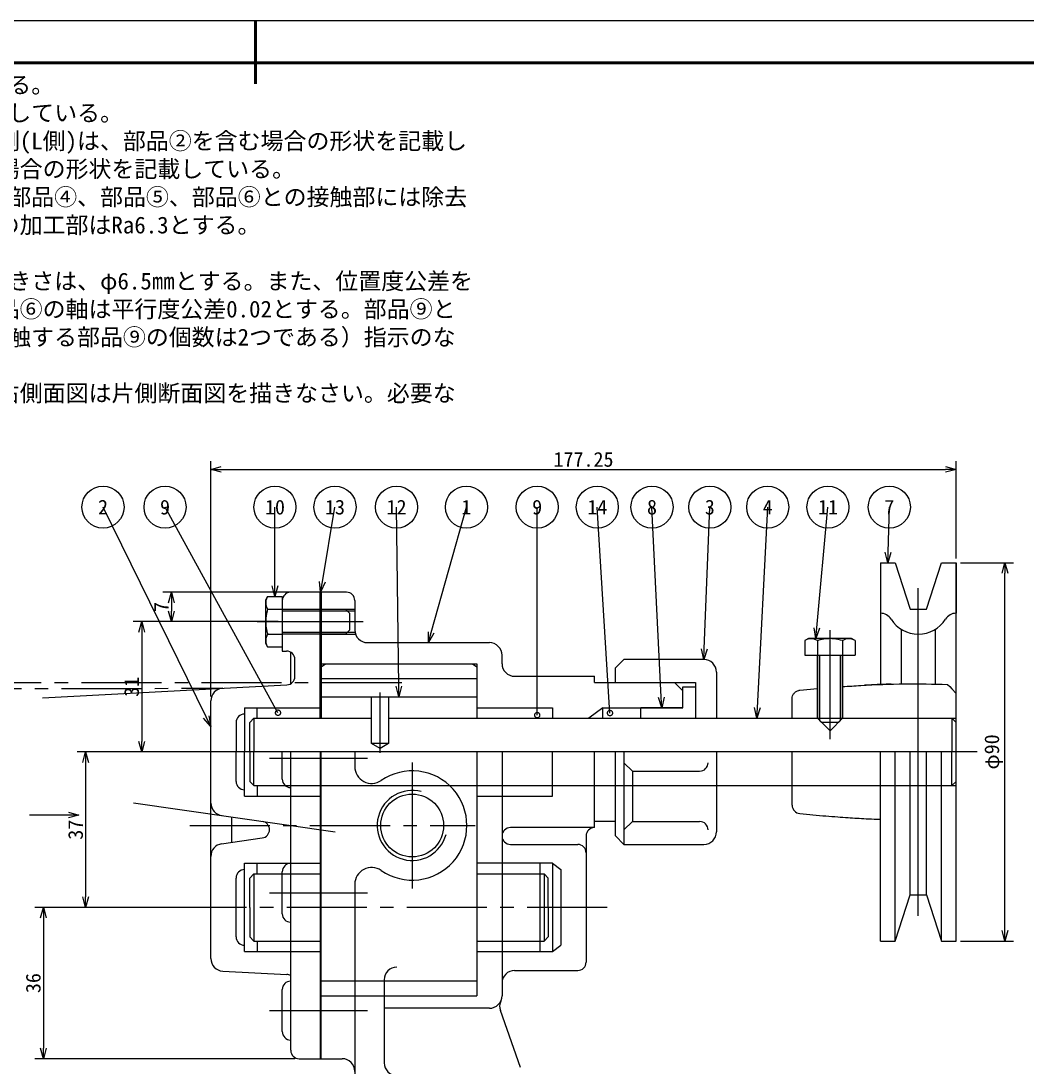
# Model space of a CAD drawing. Header units: millimetres. Extents: x -49 to 835, y -703 to 370.
# Drawn here: x 149.1 to 388.4, y -509.1 to -260.2 of the extents above; entities that cross this region are included whole.
import ezdxf
from ezdxf import colors
from ezdxf.entities.mleader import LeaderData, LeaderLine
from ezdxf.enums import TextEntityAlignment as Align
from ezdxf.math import Vec2, Vec3

# ---------------------------------------------------------------- set-up
doc = ezdxf.new("R2010")
doc.units = ezdxf.units.MM
doc.linetypes.add('CENTER2', pattern=[28.575, 19.05, -3.175, 3.175, -3.175])
for name, color, linetype, lineweight in [('02_中心線', 1, 'CENTER2', 18), ('02図枠', 7, 'Continuous', 50), ('05_文字', 2, 'Continuous', 18), ('外形線', 7, 'Continuous', 35)]:
    doc.layers.add(name, color=color, linetype=linetype, lineweight=lineweight)
doc.styles.add('ゴシック3.5', font='MS Gothic.ttf', dxfattribs={"height": 3.5})
doc.styles.add('横文字', font='MS Gothic.ttf', dxfattribs={"height": 3.5})
doc.dimstyles.new('機械', dxfattribs={"dimtxt": 3.5, "dimasz": 2.5, "dimexe": 2, "dimexo": 1, "dimtad": 3, "dimdsep": 46, "dimtxsty": '横文字', "dimblk": 'OPEN30', "dimcen": 0, "dimazin": 2, "dimtfac": 1, "dimtmove": 0, "dimatfit": 3, "dimldrblk": 'OPEN30', "dimfxl": 1, "dimarcsym": 0})

# ---------------------------------------------------------------- blocks, each defined once
blk = doc.blocks.new('_Open30')
at = {"color": 0, "linetype": 'ByBlock', "lineweight": -2}
for p, q in [((-1, 0.268), (0, 0)), ((0, 0), (-1, -0.268)), ((0, 0), (-1, 0))]:
    blk.add_line(p, q, dxfattribs=at)
blk = doc.blocks.new('*D51')
at = {"color": 0, "lineweight": -2, "transparency": 16777216}
for p, q in [((372.51, -389.1), (385.11, -389.1)), ((383.11, -476.6), (383.11, -391.6)), ((372.51, -479.1), (385.11, -479.1))]:
    blk.add_line(p, q, dxfattribs=at)
at = {"layer": 'Defpoints', "color": 0, "transparency": 16777216}
for p in [(371.51, -389.1), (383.11, -389.1), (371.51, -479.1)]:
    blk.add_point(p, dxfattribs=at)
at = {"color": 0, "lineweight": -2, "transparency": 16777216, "xscale": 2.5, "yscale": 2.5, "zscale": 2.5}
for p, rotation in [((383.11, -389.1), 90), ((383.11, -479.1), 270)]:
    blk.add_blockref('_Open30', p, dxfattribs=dict(at, rotation=rotation))
at = {"color": 0, "transparency": 16777216, "insert": (380.46, -434.1), "char_height": 3.5, "attachment_point": 5, "rotation": 90, "style": '横文字'}
blk.add_mtext('φ90', dxfattribs=at)
blk = doc.blocks.new('*D52')
at = {"color": 0, "lineweight": -2, "transparency": 16777216}
for p, q in [((194.26, -420.94), (194.26, -364.89)), ((371.51, -388.1), (371.51, -364.89)), ((196.76, -366.89), (369.01, -366.89))]:
    blk.add_line(p, q, dxfattribs=at)
at = {"layer": 'Defpoints', "color": 0, "transparency": 16777216}
for p in [(371.51, -366.89), (371.51, -389.1), (194.26, -421.94)]:
    blk.add_point(p, dxfattribs=at)
at = {"color": 0, "lineweight": -2, "transparency": 16777216, "xscale": 2.5, "yscale": 2.5, "zscale": 2.5, "rotation": 180}
blk.add_blockref('_Open30', (194.26, -366.89), dxfattribs=at)
at = {"color": 0, "lineweight": -2, "transparency": 16777216, "xscale": 2.5, "yscale": 2.5, "zscale": 2.5}
blk.add_blockref('_Open30', (371.51, -366.89), dxfattribs=at)
at = {"color": 0, "transparency": 16777216, "insert": (282.89, -364.51), "char_height": 3.5, "attachment_point": 5, "style": '横文字'}
blk.add_mtext('177.25', dxfattribs=at)
blk = doc.blocks.new('照合番号')
at = {"linetype": 'Continuous', "lineweight": 18, "transparency": 16777216}
blk.add_circle((0, 0), 5, dxfattribs=at)
at = {"linetype": 'Continuous', "lineweight": 18, "transparency": 16777216, "style": 'ゴシック3.5'}
blk.add_attdef('照合番号', text='', height=3.5, dxfattribs=at).set_placement((0, 0), align=Align.MIDDLE_CENTER)
blk = doc.blocks.new('_DotSmall')
at = {"color": 0, "linetype": 'ByBlock', "const_width": 0.5}
blk.add_lwpolyline([(-0.0625, 0, 1), (0.0625, 0, 1)], format="xyb", close=True, dxfattribs=at)
blk = doc.blocks.new('*D103')
at = {"layer": '05_文字', "color": 0, "lineweight": -2, "transparency": 16777216}
for p, q in [((214.26, -396.1), (182.88, -396.1)), ((184.88, -398.6), (184.88, -400.6)), ((210.26, -403.1), (182.88, -403.1))]:
    blk.add_line(p, q, dxfattribs=at)
at = {"layer": 'Defpoints', "color": 0, "transparency": 16777216}
for p in [(215.26, -396.1), (184.88, -403.1), (211.26, -403.1)]:
    blk.add_point(p, dxfattribs=at)
at = {"layer": '05_文字', "color": 0, "lineweight": -2, "transparency": 16777216, "xscale": 2.5, "yscale": 2.5, "zscale": 2.5}
for p, rotation in [((184.88, -396.1), 90), ((184.88, -403.1), 270)]:
    blk.add_blockref('_Open30', p, dxfattribs=dict(at, rotation=rotation))
at = {"layer": '05_文字', "color": 0, "transparency": 16777216, "insert": (182.51, -399.6), "char_height": 3.5, "attachment_point": 5, "rotation": 90, "style": '横文字'}
blk.add_mtext('7', dxfattribs=at)
blk = doc.blocks.new('*D104')
at = {"layer": '05_文字', "color": 0, "lineweight": -2, "transparency": 16777216}
for p, q in [((206.26, -403.1), (175.83, -403.1)), ((177.83, -405.6), (177.83, -431.6)), ((193.26, -434.1), (175.83, -434.1))]:
    blk.add_line(p, q, dxfattribs=at)
at = {"layer": 'Defpoints', "color": 0, "transparency": 16777216}
for p in [(207.26, -403.1), (177.83, -434.1), (194.26, -434.1)]:
    blk.add_point(p, dxfattribs=at)
at = {"layer": '05_文字', "color": 0, "lineweight": -2, "transparency": 16777216, "xscale": 2.5, "yscale": 2.5, "zscale": 2.5}
for p, rotation in [((177.83, -403.1), 90), ((177.83, -434.1), 270)]:
    blk.add_blockref('_Open30', p, dxfattribs=dict(at, rotation=rotation))
at = {"layer": '05_文字', "color": 0, "transparency": 16777216, "insert": (175.45, -418.6), "char_height": 3.5, "attachment_point": 5, "rotation": 90, "style": '横文字'}
blk.add_mtext('31', dxfattribs=at)
blk = doc.blocks.new('*D107')
at = {"layer": '05_文字', "color": 0, "lineweight": -2, "transparency": 16777216}
for p, q in [((193.26, -434.1), (162.49, -434.1)), ((164.49, -436.6), (164.49, -468.6)), ((193.26, -471.1), (162.49, -471.1))]:
    blk.add_line(p, q, dxfattribs=at)
at = {"layer": 'Defpoints', "color": 0, "transparency": 16777216}
for p in [(194.26, -434.1), (164.49, -471.1), (194.26, -471.1)]:
    blk.add_point(p, dxfattribs=at)
at = {"layer": '05_文字', "color": 0, "lineweight": -2, "transparency": 16777216, "xscale": 2.5, "yscale": 2.5, "zscale": 2.5}
for p, rotation in [((164.49, -434.1), 90), ((164.49, -471.1), 270)]:
    blk.add_blockref('_Open30', p, dxfattribs=dict(at, rotation=rotation))
at = {"layer": '05_文字', "color": 0, "transparency": 16777216, "insert": (162.12, -452.6), "char_height": 3.5, "attachment_point": 5, "rotation": 90, "style": '横文字'}
blk.add_mtext('37', dxfattribs=at)
blk = doc.blocks.new('*D110')
at = {"layer": '05_文字', "color": 0, "lineweight": -2, "transparency": 16777216}
for p, q in [((193.26, -471.1), (152.44, -471.1)), ((154.44, -473.6), (154.44, -504.6)), ((214.26, -507.1), (152.44, -507.1))]:
    blk.add_line(p, q, dxfattribs=at)
at = {"layer": 'Defpoints', "color": 0, "transparency": 16777216}
for p in [(194.26, -471.1), (154.44, -507.1), (215.26, -507.1)]:
    blk.add_point(p, dxfattribs=at)
at = {"layer": '05_文字', "color": 0, "lineweight": -2, "transparency": 16777216, "xscale": 2.5, "yscale": 2.5, "zscale": 2.5}
for p, rotation in [((154.44, -471.1), 90), ((154.44, -507.1), 270)]:
    blk.add_blockref('_Open30', p, dxfattribs=dict(at, rotation=rotation))
at = {"layer": '05_文字', "color": 0, "transparency": 16777216, "insert": (152.06, -489.1), "char_height": 3.5, "attachment_point": 5, "rotation": 90, "style": '横文字'}
blk.add_mtext('36', dxfattribs=at)

msp = doc.modelspace()

# ---------------------------------------------------------------- linework, layer by layer
for p, q in [((353.512, -389.095), (357.012, -389.095)), ((353.512, -389.095), (353.512, -418.018)), ((357.012, -389.095), (360.586, -400.095)), ((364.438, -400.095), (368.012, -389.095)), ((368.012, -389.095), (371.512, -389.095)), ((371.512, -389.095), (371.512, -401.095)), ((371.512, -434.095), (371.512, -389.095)), ((362.512, -473.095), (362.512, -395.095)), ((207.777, -397.095), (207.262, -397.987)), ((207.262, -397.987), (207.262, -408.204)), ((207.777, -397.095), (211.262, -397.095)), ((211.262, -397.095), (211.262, -410.095)), ((215.262, -396.095), (213.262, -396.095)), ((226.512, -396.095), (215.262, -396.095)), ((220.512, -396.095), (220.262, -396.095)), ((220.262, -426.095), (220.262, -396.095)), ((220.512, -396.095), (220.512, -414.618)), ((228.512, -398.095), (228.512, -405.095)), ((207.777, -400.095), (226.262, -400.095)), ((226.762, -400.595), (211.262, -400.595)), ((220.512, -400.095), (228.512, -400.095)), ((228.512, -400.595), (220.512, -400.595)), ((226.262, -400.095), (227.262, -401.095)), ((360.586, -400.095), (364.438, -400.095)), ((205.312, -403.096), (230.512, -403.095)), ((227.262, -401.095), (227.262, -405.095)), ((211.262, -405.595), (226.762, -405.595)), ((220.512, -405.595), (228.517, -405.595)), ((226.262, -406.095), (227.262, -405.095)), ((341.512, -431.095), (341.512, -405.095)), ((358.512, -417.932), (358.512, -404.957)), ((366.512, -404.957), (366.512, -417.982)), ((207.262, -408.204), (207.777, -409.095)), ((207.777, -406.095), (211.262, -406.095)), ((226.262, -406.095), (211.262, -406.095)), ((220.512, -406.095), (228.559, -406.095)), ((231.512, -408.095), (260.512, -408.095)), ((336.404, -407.095), (335.512, -407.61)), ((335.512, -407.61), (335.512, -411.095)), ((346.621, -407.095), (336.404, -407.095)), ((338.512, -407.61), (338.512, -426.095)), ((344.512, -407.61), (344.512, -411.095)), ((347.512, -407.61), (346.621, -407.095)), ((347.512, -407.61), (347.512, -411.095)), ((207.777, -409.095), (211.262, -409.095)), ((211.262, -410.095), (212.262, -410.095)), ((213.262, -417.881), (213.262, -410.363)), ((214.262, -416.15), (214.262, -412.095)), ((220.512, -413.883), (221.512, -413.095)), ((220.512, -413.095), (257.512, -413.095)), ((256.512, -413.095), (257.512, -413.883)), ((257.512, -413.095), (257.512, -426.095)), ((263.512, -413.095), (263.512, -411.095)), ((290.512, -414.095), (292.512, -412.095)), ((311.512, -412.095), (292.512, -412.095)), ((335.512, -411.095), (347.512, -411.095)), ((338.512, -426.095), (338.512, -411.095)), ((339.012, -411.095), (339.012, -426.595)), ((344.012, -426.595), (344.012, -411.095)), ((344.512, -426.095), (344.512, -411.095)), ((344.512, -411.095), (344.512, -426.095)), ((290.512, -417.595), (290.512, -414.095)), ((314.512, -415.095), (314.512, -426.095)), ((154.21, -421.194), (212.367, -418.146)), ((220.512, -416.595), (257.512, -416.595)), ((220.512, -417.817), (220.512, -426.095)), ((266.512, -416.095), (285.512, -416.095)), ((285.512, -417.595), (285.512, -416.095)), ((285.512, -417.595), (309.512, -417.595)), ((304.512, -417.595), (306.512, -419.595)), ((309.512, -417.595), (309.512, -426.095)), ((234.512, -434.297), (234.512, -419.97)), ((306.512, -418.595), (309.512, -418.595)), ((306.512, -423.595), (306.512, -418.595)), ((334.322, -419.42), (338.512, -419.034)), ((194.262, -458.94), (194.262, -421.942)), ((194.262, -434.095), (194.262, -421.942)), ((220.512, -420.97), (257.512, -420.97)), ((232.512, -432.095), (232.512, -420.97)), ((236.512, -420.97), (236.512, -432.095)), ((332.512, -426.095), (332.512, -421.411)), ((202.262, -423.595), (202.262, -434.095)), ((202.262, -423.595), (220.262, -423.595)), ((202.262, -425.095), (202.262, -425.095)), ((205.262, -426.095), (205.262, -423.595)), ((257.512, -423.595), (275.512, -423.595)), ((275.512, -423.595), (275.512, -426.095)), ((287.512, -423.595), (284.179, -426.095)), ((287.512, -426.095), (287.512, -423.595)), ((287.512, -423.595), (306.512, -423.595)), ((306.512, -423.595), (296.512, -423.595)), ((296.512, -426.095), (296.512, -423.595)), ((200.262, -427.095), (200.262, -434.095)), ((203.512, -427.095), (204.512, -426.095)), ((203.512, -434.095), (203.512, -427.095)), ((204.512, -426.095), (232.512, -426.095)), ((204.512, -426.095), (204.512, -434.095)), ((236.512, -426.095), (371.512, -426.095)), ((339.512, -427.095), (338.512, -426.095)), ((338.512, -426.095), (341.512, -429.095)), ((343.512, -427.095), (339.512, -427.095)), ((341.512, -429.095), (344.512, -426.095)), ((344.512, -426.095), (343.512, -427.095)), ((370.512, -426.095), (371.512, -427.095)), ((370.512, -426.095), (370.512, -434.095)), ((236.512, -432.095), (232.512, -432.095)), ((234.512, -433.297), (232.512, -432.095)), ((236.512, -432.095), (234.512, -433.297)), ((376.512, -434.095), (189.262, -434.095)), ((200.262, -441.095), (200.262, -434.095)), ((202.262, -444.595), (202.262, -434.095)), ((203.512, -434.095), (203.512, -441.095)), ((204.512, -442.095), (204.512, -434.095)), ((208.262, -435.595), (231.512, -435.595)), ((211.262, -440.595), (211.262, -434.095)), ((213.262, -502.647), (213.262, -434.095)), ((220.262, -434.095), (220.262, -507.095)), ((220.512, -507.095), (220.512, -434.095)), ((228.512, -434.095), (228.512, -437.595)), ((257.512, -434.095), (257.512, -492.095)), ((263.512, -434.095), (263.512, -492.095)), ((275.512, -444.595), (275.512, -434.095)), ((285.512, -452.095), (285.512, -434.095)), ((290.512, -454.095), (290.512, -434.095)), ((292.512, -434.095), (292.512, -456.095)), ((314.512, -434.095), (314.512, -453.095)), ((353.512, -479.095), (353.512, -434.095)), ((357.012, -479.095), (357.012, -434.095)), ((360.586, -468.095), (360.586, -434.095)), ((364.438, -468.095), (364.438, -434.095)), ((368.012, -479.095), (368.012, -434.095)), ((370.512, -442.095), (370.512, -434.095)), ((371.512, -479.095), (371.512, -434.095)), ((242.156, -436.595), (242.156, -466.595)), ((294.512, -438.658), (292.512, -436.658)), ((294.512, -438.658), (310.512, -438.658)), ((294.512, -438.658), (294.512, -450.658)), ((203.512, -441.095), (204.512, -442.095)), ((204.512, -442.095), (314.512, -442.095)), ((205.262, -442.095), (205.262, -444.595)), ((314.512, -442.095), (332.512, -442.095)), ((332.512, -442.095), (371.512, -442.095)), ((370.512, -442.095), (371.512, -441.095)), ((202.262, -444.595), (220.262, -444.595)), ((257.512, -444.595), (275.512, -444.595)), ((175.906, -446.185), (223.877, -453.128)), ((199.262, -455.621), (199.262, -449.565)), ((285.512, -452.095), (265.512, -452.095)), ((285.512, -450.595), (290.512, -450.595)), ((292.512, -452.658), (294.512, -450.658)), ((294.512, -450.658), (310.512, -450.658)), ((312.512, -452.658), (312.512, -452.658)), ((196.832, -455.973), (206.513, -454.572)), ((283.512, -454.095), (283.512, -484.095)), ((290.512, -454.095), (292.512, -456.095)), ((265.512, -456.095), (281.512, -456.095)), ((292.512, -456.095), (311.512, -456.095)), ((194.262, -483.248), (194.262, -458.942)), ((202.262, -460.595), (220.262, -460.595)), ((202.262, -481.595), (202.262, -460.595)), ((205.262, -463.095), (205.262, -460.595)), ((211.262, -464.595), (211.262, -462.595)), ((275.512, -460.595), (257.512, -460.595)), ((272.512, -460.595), (272.512, -481.595)), ((275.512, -460.595), (275.512, -481.595)), ((275.512, -460.595), (277.512, -462.095)), ((277.512, -462.095), (277.512, -480.095)), ((200.262, -478.095), (200.262, -464.095)), ((203.512, -464.095), (204.512, -463.095)), ((203.512, -471.095), (203.512, -464.095)), ((204.512, -463.095), (220.512, -463.095)), ((204.512, -463.095), (204.512, -479.095)), ((211.262, -470.595), (211.262, -464.595)), ((228.512, -465.059), (228.512, -524.059)), ((257.512, -463.095), (273.512, -463.095)), ((274.512, -464.095), (273.512, -463.095)), ((273.512, -463.095), (273.512, -479.095)), ((274.512, -471.095), (274.512, -464.095)), ((208.262, -467.595), (231.512, -467.595)), ((357.012, -479.095), (360.586, -468.095)), ((360.586, -468.095), (364.438, -468.095)), ((364.438, -468.095), (368.012, -479.095)), ((203.512, -471.095), (203.512, -478.095)), ((211.262, -472.595), (211.262, -470.595)), ((274.512, -471.095), (274.512, -478.095)), ((203.512, -478.095), (204.512, -479.095)), ((204.512, -479.095), (220.512, -479.095)), ((205.262, -479.095), (205.262, -481.595)), ((257.512, -479.095), (273.512, -479.095)), ((274.512, -478.095), (273.512, -479.095)), ((275.512, -481.595), (277.512, -480.095)), ((353.512, -479.095), (357.012, -479.095)), ((368.012, -479.095), (371.512, -479.095)), ((202.262, -481.595), (220.262, -481.595)), ((257.512, -481.595), (275.512, -481.595)), ((238.512, -485.289), (238.512, -485.289)), ((197.105, -486.244), (212.367, -487.044)), ((266.512, -486.095), (281.512, -486.095)), ((220.512, -488.595), (257.512, -488.595)), ((235.512, -488.289), (235.512, -508.095)), ((211.262, -492.647), (211.262, -490.647)), ((211.262, -498.647), (211.262, -492.647)), ((220.512, -492.095), (257.512, -492.095)), ((263.512, -492.095), (263.512, -492.095)), ((260.512, -495.095), (235.512, -495.095)), ((260.512, -495.095), (260.512, -495.095)), ((208.262, -495.647), (231.512, -495.647)), ((263.095, -495.542), (267.811, -509.082)), ((263.12, -495.612), (263.12, -495.612)), ((211.262, -500.647), (211.262, -498.647)), ((213.262, -505.095), (213.262, -502.647)), ((265.224, -501.654), (265.224, -501.654)), ((215.262, -507.095), (220.262, -507.095)), ((220.262, -507.095), (220.512, -507.095)), ((220.512, -507.095), (225.512, -507.095))]:
    msp.add_line(p, q)
msp.add_lwpolyline([(-5.111, -557.16), (414.889, -557.16), (414.889, -260.16), (-5.111, -260.16)], close=True)
at = {"flags": 128}
msp.add_lwpolyline([(369.492, -418.014), (369.997, -418.561), (370.502, -419.109), (371.512, -420.204)], dxfattribs=at)
msp.add_circle((242.156, -451.595), 7.475)
for centre, radius, start, end in [((213.262, -398.095), 2, 90, 180), ((226.512, -398.095), 2, 0, 90), ((353.512, -404.095), 3, 31.89079, 90), ((362.512, -398.495), 7.6, 211.89079, 328.10921), ((371.512, -404.095), 3, 90, 148.10921), ((231.512, -405.095), 3, 180, 270), ((260.512, -411.095), 3, 0, 90), ((212.262, -412.095), 2, 0, 90), ((266.512, -413.095), 3, 180, 270), ((311.512, -415.095), 3, 0, 90), ((212.262, -416.149), 2, 273, 0), ((197.262, -421.942), 3, 93, 180), ((202.262, -427.095), 2, 90, 180), ((232.512, -437.595), 4, 180, 304.56032), ((310.512, -436.658), 2, 270, 0), ((242.156, -451.595), 13, 235.43968, 124.56032), ((202.262, -441.095), 2, 180, 270), ((213.262, -440.595), 2, 180, 270), ((242.156, -451.595), 8.331, 75, 345), ((197.262, -446.248), 3, 180, 264.61448), ((334.512, -446.779), 2, 179.99974, 264.43887), ((206.227, -452.593), 2, 278.23509, 81.721), ((265.512, -454.095), 2, 90, 270), ((285.512, -454.095), 2, 90, 180), ((310.512, -452.658), 2, 0, 90), ((311.512, -453.095), 3, 270, 0), ((197.262, -458.942), 3, 98.23509, 180), ((281.512, -458.095), 2, 0, 90), ((202.262, -464.095), 2, 90, 180), ((213.262, -462.595), 2, 90, 180), ((232.512, -465.595), 4, 55.43968, 180), ((213.262, -472.595), 2, 180, 270), ((202.262, -478.095), 2, 180, 270), ((197.262, -483.248), 3, 180, 267), ((238.512, -488.289), 3, 90, 180), ((281.512, -484.095), 2, 270, 0), ((212.262, -489.041), 2, 60, 87), ((266.512, -489.095), 3, 90, 180), ((213.262, -490.647), 2, 90, 180), ((260.512, -492.095), 3, 270, 0), ((265.953, -494.625), 3, 155.07455, 199.20272), ((213.262, -500.647), 2, 180, 270), ((215.262, -505.095), 2, 180, 270), ((225.512, -510.095), 3, 0, 90), ((238.512, -508.095), 3, 180, 270)]:
    msp.add_arc(centre, radius, start, end)
for points, knots in [([(207.777, -397.095), (207.643, -397.356), (207.372, -397.882), (207.273, -398.662), (207.418, -399.407), (207.657, -399.865), (207.777, -400.095)], [0, 0, 0, 0, 0.26459924, 0.53493626, 0.76533706, 1, 1, 1, 1]), ([(207.777, -400.095), (207.599, -400.817), (207.301, -402.032), (207.301, -403.809), (207.502, -405.086), (207.708, -405.841), (207.777, -406.095)], [0, 0, 0, 0, 0.3649051, 0.614271, 0.8703624, 1, 1, 1, 1]), ([(207.777, -406.095), (207.643, -406.356), (207.372, -406.882), (207.273, -407.662), (207.418, -408.407), (207.657, -408.865), (207.777, -409.095)], [0, 0, 0, 0, 0.2645999, 0.5349363, 0.7653368, 1, 1, 1, 1]), ([(338.512, -407.61), (338.252, -407.476), (337.725, -407.205), (336.945, -407.106), (336.2, -407.251), (335.743, -407.49), (335.512, -407.61)], [0, 0, 0, 0, 0.2645999, 0.5349363, 0.7653368, 1, 1, 1, 1]), ([(344.512, -407.61), (343.79, -407.432), (342.576, -407.134), (340.798, -407.134), (339.521, -407.335), (338.766, -407.541), (338.512, -407.61)], [0, 0, 0, 0, 0.3649051, 0.614271, 0.8703624, 1, 1, 1, 1]), ([(347.512, -407.61), (347.252, -407.476), (346.725, -407.205), (345.945, -407.106), (345.2, -407.251), (344.743, -407.49), (344.512, -407.61)], [0, 0, 0, 0, 0.26459924, 0.53493626, 0.76533706, 1, 1, 1, 1]), ([(220.512, -414.618), (220.512, -415.142), (220.512, -415.872), (220.512, -416.993), (220.512, -417.543), (220.512, -417.817)], [0, 0, 0, 0, 0.5598971, 0.7801917, 1, 1, 1, 1]), ([(344.512, -418.554), (345.953, -418.458), (350.861, -418.13), (359.192, -417.803), (366.08, -417.944), (369.492, -418.014)], [0, 0, 0, 0, 0.17326145, 0.59046863, 1, 1, 1, 1]), ([(356.02, -417.973), (355.804, -417.979), (354.918, -418.005), (353.155, -418.07), (351.257, -418.152), (350.031, -418.226), (349.68, -418.247)], [0, 0, 0, 0, 0.1021412, 0.4190153, 0.8334723, 1, 1, 1, 1]), ([(332.512, -421.411), (332.534, -421.186), (332.578, -420.737), (332.923, -420.137), (333.431, -419.684), (333.933, -419.473), (334.238, -419.432), (334.322, -419.42)], [0, 0, 0, 0, 0.2285836, 0.4571674, 0.6857502, 0.9143348, 1, 1, 1, 1]), ([(332.512, -446.765), (332.512, -446.769), (332.512, -446.827), (332.512, -446.605), (332.512, -446.064), (332.512, -445.153), (332.512, -443.929), (332.512, -442.428), (332.512, -440.686), (332.512, -438.761), (332.512, -436.703), (332.512, -435.124), (332.512, -434.254), (332.512, -434.095)], [0, 0, 0, 0, 0.0088856, 0.1161966, 0.2236486, 0.3310984, 0.4387166, 0.5463431, 0.65386, 0.7613879, 0.8687418, 0.9761018, 1, 1, 1, 1]), ([(334.32, -448.769), (335.369, -448.869), (337.445, -449.065), (340.453, -449.326), (343.231, -449.546), (345.687, -449.721), (347.931, -449.864), (350.206, -449.99), (352.071, -450.082), (353.216, -450.122), (353.512, -450.132)], [0, 0, 0, 0, 0.16427, 0.3251541, 0.4707067, 0.5986585, 0.7089101, 0.8213288, 0.9538708, 1, 1, 1, 1])]:
    msp.add_open_spline(points, degree=3, knots=knots)
at = {"layer": '02_中心線'}
for p, q in [((134.906, -417.595), (242.204, -417.595)), ((73.025, -419.095), (197.105, -418.946)), ((189.262, -451.595), (257.156, -451.595)), ((288.512, -471.095), (189.262, -471.095))]:
    msp.add_line(p, q, dxfattribs=at)
at = {"layer": '02図枠'}
msp.add_line((204.889, -260.16), (204.889, -275.16), dxfattribs=at)
msp.add_lwpolyline([(4.889, -547.16), (404.889, -547.16), (404.889, -270.16), (4.889, -270.16)], close=True, dxfattribs=at)

# ---------------------------------------------------------------- texts
at = {"layer": '外形線', "insert": (9.709, -273.38), "char_height": 4, "attachment_point": 1, "style": '横文字'}
msp.add_mtext_dynamic_manual_height_columns('\\pxqj;{\\fMS Mincho|b0|i0|c128|p17;課題図は歯車ポンプの組立図を１：１で描いたものである。\\fMS Mincho|b0|i0|c0|p17;\\P\\fMS Mincho|b0|i0|c128|p17;・主投影図は、課題図の部品④の軸線を基準に断面図としている。\\P\\pq*;Y方向から見た図を左側面図としている。左側面図の左側(L側)は、部品②を含む場合の形状を記載している。右側(R側)は、部品②、⑨、⑩、⑬を含まない場合の形状を記載している。\\P・部品①②③⑦は鋳造で製造し、はめあい部、ねじ部、部品④、部品⑤、部品⑥との接触部には除去加工を設ける。はめあい部は、Ra1.6にする。それ以外の加工部はRa6.3とする。\\P・はめあい部「部品②と部品⑨：H7-k6」\\P・部品⑩は部品①②⑬の固定に用いている。通し穴の大きさは、φ6.5㎜とする。また、位置度公差を設け、最大実体公差0.5とする。部品④の軸を基準に部品⑥の軸は平行度公差0.02とする。部品⑨との接触面には、同心度公差0.02を設ける。（部品②と接触する部品⑨の個数は2つである）指示のない交差はJIS B 0419-mK\\P・Y方向から見た部品②を主投影図として描きなさい。右側面図は片側断面図を描きなさい。必要な場合は、背面図を描きなさい。}', width=246.82824, gutter_width=25, heights=[98.131], dxfattribs=at)

# ---------------------------------------------------------------- dimensions: what is measured, and where the dimension line sits
dim = msp.add_linear_dim(base=(371.512, -366.89), p1=(194.262, -421.942), p2=(371.512, -389.095), dimstyle='機械')
dim.commit()
dim.dimension.update_dxf_attribs({"geometry": '*D52', "text_midpoint": (282.887, -366.89), "dimtype": 160})
dim = msp.add_linear_dim(base=(383.115, -389.095), p1=(371.512, -479.095), p2=(371.512, -389.095), angle=90, dimstyle='機械', override={"dimpost": 'φ<>'})
dim.commit()
dim.dimension.update_dxf_attribs({"geometry": '*D51', "text_midpoint": (380.456, -434.095)})
at = {"layer": '05_文字'}
for base, p1, p2, picture, middle in [((184.883, -403.096), (215.262, -396.095), (211.262, -403.096), '*D103', (182.508, -399.595)), ((177.826, -434.095), (207.262, -403.096), (194.262, -434.095), '*D104', (175.451, -418.595)), ((164.493, -471.095), (194.262, -434.095), (194.262, -471.095), '*D107', (162.118, -452.595)), ((154.436, -507.095), (194.262, -471.095), (215.262, -507.095), '*D110', (152.061, -489.095))]:
    dim = msp.add_linear_dim(base=base, p1=p1, p2=p2, angle=90, dimstyle='機械', dxfattribs=at)
    dim.commit()
    dim.dimension.update_dxf_attribs({"geometry": picture, "text_midpoint": middle})

# ---------------------------------------------------------------- leaders
msp.add_leader([(162.898, -449.106), (151.17, -449.106)], dimstyle='機械', override={"dimgap": 0.625, "dimtad": 0, "dimldrblk": 'Open30'})
ml = msp.add_multileader_block('Standard')
ml.set_content('照合番号', color=256)
ml.set_attribute('照合番号', '2', width=0)
ml.set_leader_properties(linetype='ByLayer', lineweight=-1)
ml.set_arrow_properties(name='OPEN30')
ml.build(insert=Vec2(0, 0))
ml.multileader.update_dxf_attribs({"has_dogleg": 0, "text_left_attachment_type": 5, "text_right_attachment_type": 5, "dogleg_length": 0, "arrow_head_size": 2.5, "block_connection_type": 1})
ctx = ml.context
ctx.base_point, ctx.char_height, ctx.arrow_head_size, ctx.plane_origin = Vec3(168.63, -375.85), 3.5, 2.5, Vec3(194.262, -428.019)
ctx.left_attachment, ctx.right_attachment, ctx.attachment_type = 5, 5, 1
notes = []
notes.append((ctx, [(0, (1, 1, 0), (168.63, -375.85), (-1, 0), 0, [(0, [(194.262, -428.019)], 0, [])])]))
ctx.block.insert = Vec3(168.63, -375.85)
ml = msp.add_multileader_block('Standard')
ml.set_content('照合番号', color=256)
ml.set_attribute('照合番号', '9', width=0)
ml.set_leader_properties(linetype='ByLayer', lineweight=-1)
ml.set_arrow_properties(name='DOTSMALL')
ml.build(insert=Vec2(0, 0))
ml.multileader.update_dxf_attribs({"has_dogleg": 0, "text_left_attachment_type": 5, "text_right_attachment_type": 5, "dogleg_length": 0, "arrow_head_size": 2.5, "block_connection_type": 1})
ctx = ml.context
ctx.base_point, ctx.char_height, ctx.arrow_head_size, ctx.plane_origin = Vec3(183.381, -375.85), 3.5, 2.5, Vec3(210.242, -424.77)
ctx.left_attachment, ctx.right_attachment, ctx.attachment_type = 5, 5, 1
notes.append((ctx, [(0, (1, 1, 0), (183.381, -375.85), (-1, 0), 0, [(0, [(210.242, -424.77)], 0, [])])]))
ctx.block.insert = Vec3(183.381, -375.85)
ml = msp.add_multileader_block('Standard')
ml.set_content('照合番号', color=256)
ml.set_attribute('照合番号', '10', width=0)
ml.set_leader_properties(linetype='ByLayer', lineweight=-1)
ml.set_arrow_properties(name='OPEN30')
ml.build(insert=Vec2(0, 0))
ml.multileader.update_dxf_attribs({"has_dogleg": 0, "text_left_attachment_type": 5, "text_right_attachment_type": 5, "dogleg_length": 0, "arrow_head_size": 2.5, "block_connection_type": 1})
ctx = ml.context
ctx.base_point, ctx.char_height, ctx.arrow_head_size, ctx.plane_origin = Vec3(209.52, -375.85), 3.5, 2.5, Vec3(209.52, -397.095)
ctx.left_attachment, ctx.right_attachment, ctx.attachment_type = 5, 5, 1
notes.append((ctx, [(0, (1, 1, 0), (209.52, -375.85), (1, 0), 0, [(0, [(209.52, -397.095)], 0, [])])]))
ctx.block.insert = Vec3(209.52, -375.85)
ml = msp.add_multileader_block('Standard')
ml.set_content('照合番号', color=256)
ml.set_attribute('照合番号', '13', width=0)
ml.set_leader_properties(linetype='ByLayer', lineweight=-1)
ml.set_arrow_properties(name='OPEN30')
ml.build(insert=Vec2(0, 0))
ml.multileader.update_dxf_attribs({"has_dogleg": 0, "text_left_attachment_type": 5, "text_right_attachment_type": 5, "dogleg_length": 0, "arrow_head_size": 2.5, "block_connection_type": 1})
ctx = ml.context
ctx.base_point, ctx.char_height, ctx.arrow_head_size, ctx.plane_origin = Vec3(223.794, -375.85), 3.5, 2.5, Vec3(220.387, -396.095)
ctx.left_attachment, ctx.right_attachment, ctx.attachment_type = 5, 5, 1
notes.append((ctx, [(0, (1, 1, 0), (223.794, -375.85), (1, 0), 0, [(0, [(220.387, -396.095)], 0, [])])]))
ctx.block.insert = Vec3(223.794, -375.85)
ml = msp.add_multileader_block('Standard')
ml.set_content('照合番号', color=256)
ml.set_attribute('照合番号', '12', width=0)
ml.set_leader_properties(linetype='ByLayer', lineweight=-1)
ml.set_arrow_properties(name='OPEN30')
ml.build(insert=Vec2(0, 0))
ml.multileader.update_dxf_attribs({"has_dogleg": 0, "text_left_attachment_type": 5, "text_right_attachment_type": 5, "dogleg_length": 0, "arrow_head_size": 2.5, "block_connection_type": 1})
ctx = ml.context
ctx.base_point, ctx.char_height, ctx.arrow_head_size, ctx.plane_origin = Vec3(238.433, -375.85), 3.5, 2.5, Vec3(235.397, -420.97)
ctx.left_attachment, ctx.right_attachment, ctx.attachment_type = 5, 5, 1
notes.append((ctx, [(1, (1, 1, 0), (238.433, -375.85), (-1, 0), 0, [(0, [(239.012, -420.97)], 0, [])])]))
ctx.block.insert = Vec3(238.433, -375.85)
ml = msp.add_multileader_block('Standard')
ml.set_content('照合番号', color=256)
ml.set_attribute('照合番号', '1', width=0)
ml.set_leader_properties(linetype='ByLayer', lineweight=-1)
ml.set_arrow_properties(name='OPEN30')
ml.build(insert=Vec2(0, 0))
ml.multileader.update_dxf_attribs({"has_dogleg": 0, "text_left_attachment_type": 5, "text_right_attachment_type": 5, "dogleg_length": 0, "arrow_head_size": 2.5, "block_connection_type": 1})
ctx = ml.context
ctx.base_point, ctx.char_height, ctx.arrow_head_size, ctx.plane_origin = Vec3(255.05, -375.85), 3.5, 2.5, Vec3(251.693, -408.095)
ctx.left_attachment, ctx.right_attachment, ctx.attachment_type = 5, 5, 1
notes.append((ctx, [(0, (1, 1, 0), (255.05, -375.85), (1, 0), 0, [(0, [(246.012, -408.095)], 0, [])])]))
ctx.block.insert = Vec3(255.05, -375.85)
ml = msp.add_multileader_block('Standard')
ml.set_content('照合番号', color=256)
ml.set_attribute('照合番号', '9', width=0)
ml.set_leader_properties(linetype='ByLayer', lineweight=-1)
ml.set_arrow_properties(name='DOTSMALL')
ml.build(insert=Vec2(0, 0))
ml.multileader.update_dxf_attribs({"has_dogleg": 0, "text_left_attachment_type": 5, "text_right_attachment_type": 5, "dogleg_length": 0, "arrow_head_size": 2.5, "block_connection_type": 1})
ctx = ml.context
ctx.base_point, ctx.char_height, ctx.arrow_head_size, ctx.plane_origin = Vec3(271.883, -375.85), 3.5, 2.5, Vec3(271.883, -425.345)
ctx.left_attachment, ctx.right_attachment, ctx.attachment_type = 5, 5, 1
notes.append((ctx, [(1, (1, 1, 0), (271.883, -375.85), (1, 0), 0, [(0, [(271.883, -425.345)], 0, [])])]))
ctx.block.insert = Vec3(271.883, -375.85)
ml = msp.add_multileader_block('Standard')
ml.set_content('照合番号', color=256)
ml.set_attribute('照合番号', '14', width=0)
ml.set_leader_properties(linetype='ByLayer', lineweight=-1)
ml.set_arrow_properties(name='DOTSMALL')
ml.build(insert=Vec2(0, 0))
ml.multileader.update_dxf_attribs({"has_dogleg": 0, "text_left_attachment_type": 5, "text_right_attachment_type": 5, "dogleg_length": 0, "arrow_head_size": 2.5, "block_connection_type": 1})
ctx = ml.context
ctx.base_point, ctx.char_height, ctx.arrow_head_size, ctx.plane_origin = Vec3(286.176, -375.85), 3.5, 2.5, Vec3(289.191, -424.845)
ctx.left_attachment, ctx.right_attachment, ctx.attachment_type = 5, 5, 1
notes.append((ctx, [(0, (1, 1, 0), (286.176, -375.85), (-1, 0), 0, [(0, [(289.191, -424.845)], 0, [])])]))
ctx.block.insert = Vec3(286.176, -375.85)
ml = msp.add_multileader_block('Standard')
ml.set_content('照合番号', color=256)
ml.set_attribute('照合番号', '8', width=0)
ml.set_leader_properties(linetype='ByLayer', lineweight=-1)
ml.set_arrow_properties(name='OPEN30')
ml.build(insert=Vec2(0, 0))
ml.multileader.update_dxf_attribs({"has_dogleg": 0, "text_left_attachment_type": 5, "text_right_attachment_type": 5, "dogleg_length": 0, "arrow_head_size": 2.5, "block_connection_type": 1})
ctx = ml.context
ctx.base_point, ctx.char_height, ctx.arrow_head_size, ctx.plane_origin = Vec3(299.18, -375.85), 3.5, 2.5, Vec3(301.512, -424.845)
ctx.left_attachment, ctx.right_attachment, ctx.attachment_type = 5, 5, 1
notes.append((ctx, [(0, (1, 1, 0), (299.18, -375.85), (-1, 0), 0, [(0, [(301.512, -423.595)], 0, [])])]))
ctx.block.insert = Vec3(299.18, -375.85)
ml = msp.add_multileader_block('Standard')
ml.set_content('照合番号', color=256)
ml.set_attribute('照合番号', '3', width=0)
ml.set_leader_properties(linetype='ByLayer', lineweight=-1)
ml.set_arrow_properties(name='OPEN30')
ml.build(insert=Vec2(0, 0))
ml.multileader.update_dxf_attribs({"has_dogleg": 0, "text_left_attachment_type": 5, "text_right_attachment_type": 5, "dogleg_length": 0, "arrow_head_size": 2.5, "block_connection_type": 1})
ctx = ml.context
ctx.base_point, ctx.char_height, ctx.arrow_head_size, ctx.plane_origin = Vec3(312.931, -375.85), 3.5, 2.5, Vec3(307.633, -412.095)
ctx.left_attachment, ctx.right_attachment, ctx.attachment_type = 5, 5, 1
notes.append((ctx, [(0, (1, 1, 0), (312.931, -375.85), (1, 0), 0, [(0, [(311.512, -412.095)], 0, [])])]))
ctx.block.insert = Vec3(312.931, -375.85)
ml = msp.add_multileader_block('Standard')
ml.set_content('照合番号', color=256)
ml.set_attribute('照合番号', '4', width=0)
ml.set_leader_properties(linetype='ByLayer', lineweight=-1)
ml.set_arrow_properties(name='OPEN30')
ml.build(insert=Vec2(0, 0))
ml.multileader.update_dxf_attribs({"has_dogleg": 0, "text_left_attachment_type": 5, "text_right_attachment_type": 5, "dogleg_length": 0, "arrow_head_size": 2.5, "block_connection_type": 1})
ctx = ml.context
ctx.base_point, ctx.char_height, ctx.arrow_head_size, ctx.plane_origin = Vec3(326.697, -375.843), 3.5, 2.5, Vec3(324.151, -425.595)
ctx.left_attachment, ctx.right_attachment, ctx.attachment_type = 5, 5, 1
notes.append((ctx, [(0, (1, 1, 0), (326.697, -375.843), (1, 0), 0, [(0, [(324.112, -426.095)], 0, [])])]))
ctx.block.insert = Vec3(326.697, -375.843)
ml = msp.add_multileader_block('Standard')
ml.set_content('照合番号', color=256)
ml.set_attribute('照合番号', '11', width=0)
ml.set_leader_properties(linetype='ByLayer', lineweight=-1)
ml.set_arrow_properties(name='OPEN30')
ml.build(insert=Vec2(0, 0))
ml.multileader.update_dxf_attribs({"has_dogleg": 0, "text_left_attachment_type": 5, "text_right_attachment_type": 5, "dogleg_length": 0, "arrow_head_size": 2.5, "block_connection_type": 1})
ctx = ml.context
ctx.base_point, ctx.char_height, ctx.arrow_head_size, ctx.plane_origin = Vec3(341.024, -375.85), 3.5, 2.5, Vec3(338.705, -407.146)
ctx.left_attachment, ctx.right_attachment, ctx.attachment_type = 5, 5, 1
notes.append((ctx, [(0, (1, 1, 0), (341.024, -375.85), (1, 0), 0, [(0, [(338.157, -407.095)], 0, [])])]))
ctx.block.insert = Vec3(341.024, -375.85)
ml = msp.add_multileader_block('Standard')
ml.set_content('照合番号', color=256)
ml.set_attribute('照合番号', '7', width=0)
ml.set_leader_properties(linetype='ByLayer', lineweight=-1)
ml.set_arrow_properties(name='OPEN30')
ml.build(insert=Vec2(0, 0))
ml.multileader.update_dxf_attribs({"has_dogleg": 0, "text_left_attachment_type": 5, "text_right_attachment_type": 5, "dogleg_length": 0, "arrow_head_size": 2.5, "block_connection_type": 1})
ctx = ml.context
ctx.base_point, ctx.char_height, ctx.arrow_head_size, ctx.plane_origin = Vec3(355.626, -375.85), 3.5, 2.5, Vec3(355.262, -389.095)
ctx.left_attachment, ctx.right_attachment, ctx.attachment_type = 5, 5, 1
notes.append((ctx, [(0, (1, 1, 0), (355.626, -375.85), (1, 0), 0, [(0, [(355.262, -389.095)], 0, [])])]))
ctx.block.insert = Vec3(355.626, -375.85)
for ctx, leaders in notes:
    for number, flags, end, landing, length, lines in leaders:
        leader = LeaderData()
        leader.index, (leader.has_last_leader_line, leader.has_dogleg_vector, leader.attachment_direction) = number, flags
        leader.last_leader_point, leader.dogleg_vector, leader.dogleg_length = Vec3(end), Vec3(landing), length
        for number, points, colour, breaks in lines:
            line = LeaderLine()
            line.index, line.vertices, line.color, line.breaks = number, Vec3.list(points), colors.encode_raw_color(colour), breaks
            leader.lines.append(line)
        ctx.leaders.append(leader)

doc.saveas('drawing.dxf')
